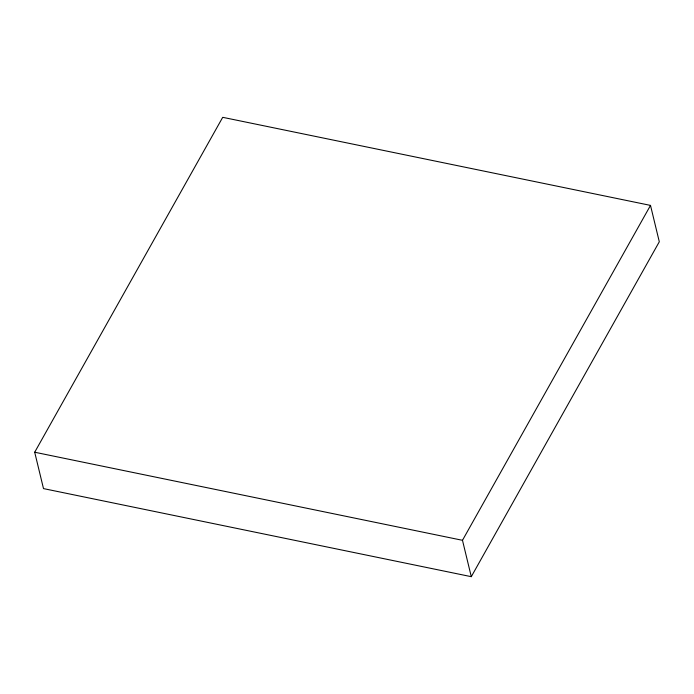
<?xml version="1.0" encoding="UTF-8"?>
<svg xmlns="http://www.w3.org/2000/svg" width="694" height="694" viewBox="0 0 694 694"><rect width="100%" height="100%" fill="white"/><g stroke="black" fill="none" stroke-linecap="round" stroke-linejoin="round"><path stroke-width="1.04" d="M34.7 452.228L222.713 117.321L650.504 205.398L659.3 241.772L471.287 576.679L43.496 488.602L34.7 452.228L462.482 540.305L471.287 576.679M462.482 540.305L650.504 205.398"/></g></svg>
